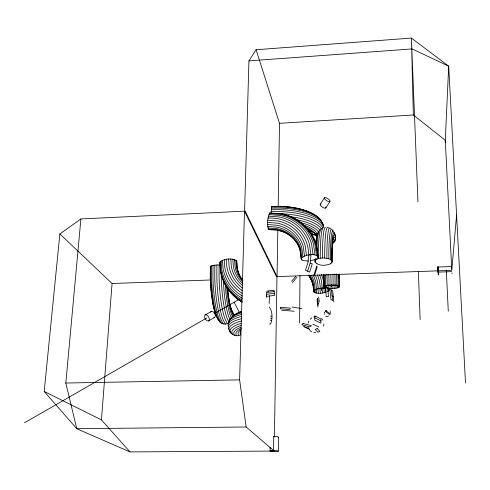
<?xml version="1.0" encoding="UTF-8"?>
<svg xmlns="http://www.w3.org/2000/svg" width="490" height="490" viewBox="0 0 490 490"><rect width="100%" height="100%" fill="white"/><g stroke="black" fill="none" stroke-linecap="round" stroke-linejoin="round"><path stroke-width="0.73" d="M327.424 291.673L328.949 290.356L328.784 288.2M315.076 259.639L315.082 262.07C318.623 266.309 325.648 265.758 330.364 263.877L330.364 263.357M330.364 263.877L332.073 262.156L332.085 261.207L330.395 259.449L330.444 251.762A43.788 3.847 87.9 0 1 333.684 231.47L334.254 233.111M331.485 263.069L331.485 262.707M331.51 260.282L331.552 252.785A41.828 3.632 87.9 0 1 334.603 233.35C336.226 236.088 335.913 241.833 333.488 242.74L335.491 239.359L335.38 235.635M332.073 262.156L332.073 261.979A37.565 3.259 87.9 0 1 335.509 239.445L335.491 239.359M220.598 265.01L216.923 264.968L216.831 276.483A46.85 9.702 88 0 0 223.011 319.596L225.339 324.098L228.769 323.247M219.14 264.943L219.055 276.421A46.587 9.543 88 0 0 225.143 319.29L227.44 323.786M221.266 273.371L221.247 276.403A45.791 9.286 88 0 0 227.176 318.518L229.112 322.34M271.129 213.07L271.656 206.345M299.611 322.928L299.96 275.515M330.395 259.449L328.802 258.763L328.857 250.911A45.448 4.061 87.9 0 1 332.306 229.902L332.698 231.023M216.923 264.968L213.028 265.36L210.333 266.542L210.235 277.162A40.786 8.789 88 0 0 215.729 314.549C217.725 318.629 219.649 324.564 225.339 324.098M210.7 266.101L210.596 277.003A42.746 9.175 88 0 0 216.353 316.234L218.638 320.552M211.619 265.696L211.515 276.85A44.431 9.475 88 0 0 217.48 317.673L219.808 322.065M213.028 265.36L212.93 276.703A45.729 9.671 88 0 0 219.042 318.757L221.388 323.204M214.841 265.108L214.743 276.574A46.556 9.751 88 0 0 220.929 319.413L223.275 323.902M328.802 258.763L324.662 258.01L324.741 249.967A47.444 4.435 87.9 0 1 328.545 228.089M326.848 258.267L326.91 250.298A46.697 4.263 87.9 0 1 330.548 228.744M315.052 261.121C316.424 258.549 319.817 258.297 322.408 257.997L322.487 249.937A47.646 4.563 87.9 0 1 325.513 227.189M318.286 258.708L318.384 250.77A46.391 4.655 87.9 0 1 321.495 228.591M320.227 258.236L320.319 250.212A47.285 4.643 87.9 0 1 323.412 227.623M452.013 273.677L452.025 272.979M278.326 451.192A4.159 0.564 0.9 0 0 272.507 450.531A4.159 0.564 0.9 0 0 271.736 451.48A4.159 0.564 0.9 0 0 278.326 451.192L278.528 437.233M315.082 262.07L315.082 262.021A39.127 4.091 87.9 0 1 315.101 259.069M315.609 260.202L315.627 258.677M316.822 263.804L316.828 263.406M278.516 230.337L268.643 229.608C266.738 224.463 267.344 217.787 269.849 212.917L270.701 213.505M273.53 450.506L273.757 436.357L274.412 436.982L276.954 277.616L244.492 211.184L80.905 218.938L59.866 233.944L44.198 391.455L76.765 428.707L130.009 451.921L274.192 451.07L246.152 426.992L76.765 428.707L65.825 383.033L80.905 218.938M451.688 271.632L437.987 272.122L437.889 266.829L438.042 270.829L277.064 276.605L277.805 230.086M278.179 206.443L279.502 123.315L256.092 49.747L411.41 38.079L448.693 66.168L465.5 383.015M270.088 451.094L270.149 447.419M246.152 426.992L239.61 379.86L244.492 211.184M256.092 49.747L248.938 60.889L244.632 209.971L277.064 276.605M302.93 224.916A40.186 14.571 0.9 0 1 315.97 231.984L317.606 234.771L315.56 235.133L311.916 234.416L311.928 234.079L315.928 235.108L318.004 234.857M324.57 314.317L324.607 313.484M330.511 313.036L330.542 312.21M438.097 269.518L438.011 266.823L438.109 272.115L438.066 271.099M445.177 142.553L448.693 66.168L412.102 48.926L248.938 60.889M310.733 260.815L316.381 259.002L318.126 257.336L316.62 245.472A49.839 46.25 -26 0 0 301.583 223.275M269.488 323.982L270.627 324.135C272.685 318.947 272.654 311.652 269.347 307.071M130.009 451.921L101.442 419.881L112.069 283.502L59.866 233.944M451.915 269.022L456.582 214.932M438.317 274.823L438.201 272.593L438.342 273.463M310.152 263.161L310.997 255.21L308.737 254.965L307.904 262.707L305.49 270.266L309.637 272.115L312.295 263.779L310.152 263.161L307.61 271.123M314.886 317.894L314.647 320.08L320.858 323.149L320.852 318.929L314.654 315.811L314.886 317.894L321.122 321.011M323.602 326.193L323.872 324.086M269.139 303.524L269.586 295.605M266.407 297.491L266.707 295.39M326.395 285.425L326.432 288.218L323.725 287.103L323.749 279.649A36.995 3.853 87.9 0 0 323.608 274.78M328.092 284.892L328.141 288.439L335.969 288.224L338.67 287.538L339.497 286.675A39.69 3.43 87.9 0 0 339.215 274.198M241.95 301.258A49.576 46.005 -26 0 1 220.408 270.817L219.869 262.536L220.194 261.733C224.69 258.512 231.96 257.826 236.652 260.925L237.35 268.428A32.652 30.313 -26 0 0 241.386 278.767M308.075 323.014L308.884 321.03M236.505 262.493L236.866 261.697M320.313 204.189L324.502 197.739M325.703 208.048L329.923 201.604A3.35 1.176 33.1 0 0 326.683 198.046A3.35 1.176 33.1 0 0 325.017 199.369A3.35 1.176 33.1 0 0 329.923 201.604M308.529 261.072L302.924 260.564L301.24 259.296L301.24 258.493C305.178 254.439 313.588 253.005 318.169 256.527M325.979 288.359C321.863 288.126 316.675 287.998 313.631 291.17L313.661 291.807C317.097 294.404 322.12 293.173 326.009 292.254L325.556 287.924M291.697 281.272L295.807 276.385M292.548 282.461L296.75 277.456M310.158 319.29L311.818 317.906M325.838 311.125L326.536 310.568M324.184 312.73L324.87 312.179M332.392 243.585L333.488 242.74M323.835 286.662C328.557 284.721 334.927 284.322 339.497 286.675M208.477 320.932A3.424 1.942 60.1 0 0 207.699 315.744A3.424 1.942 60.1 0 0 204.557 317.005A3.424 1.942 60.1 0 0 208.477 320.932L214.461 317.471M24.5 422.784L206.939 317.881M214.234 313.686L238.746 299.586M205.335 314.862L211.337 311.432M267.981 291.415L268.428 291.158M241.448 320.981A47.193 12.409 0.9 0 0 228.934 329.341C229.988 334.174 235.635 337.224 240.161 335.068M313.753 316.981L315.823 316.571M266.456 291.189L273.971 290.227L274.706 295.348L266.548 296.389L266.376 292.53L274.088 291.544M266.407 294.306L274.339 293.29M279.502 123.315L413.34 114.991L445.281 140.275L451.798 270.333L438.164 270.823M268.643 229.608L269.102 229.577M270.492 316.154L271.889 316.075M270.517 318.359L271.907 318.28M270.382 320.393L271.779 320.313M437.87 267.044L451.609 266.542M112.069 283.502L210.547 279.986M241.08 278.896L242.605 278.841M65.825 383.033L239.61 379.86M271.521 206.388L279.766 206.315A42.33 15.962 0.9 0 1 318.261 217.94M271.387 206.994L279.821 206.921A43.971 16.525 0.9 0 1 319.823 218.987L322.708 223.489L323.651 227.189L321.942 224.12A46.25 17.126 0.9 0 0 279.833 211.57L271.142 211.643M271.276 208.128L279.851 208.054A45.227 16.923 0.9 0 1 321.011 220.433L322.708 223.489M271.19 209.714L279.857 209.64A45.999 17.126 0.9 0 1 321.734 222.184L323.443 225.259M276.182 213.738L279.79 213.707A45.95 16.917 0.9 0 1 321.618 226.104L322.647 227.93M322.408 257.997L324.662 258.01M313.723 332.532L315.805 332.679M269.849 212.917L281.726 213.805A49.662 46.066 -26 0 1 316.087 244.767L317.624 255.811M269.371 213.475L280.556 214.338A47.622 44.143 -26 0 1 313.484 244.032L314.978 254.843M268.894 214.571L279.876 215.416A45.895 42.532 -26 0 1 311.591 244.057L313.049 254.659M268.453 216.133L279.19 216.96A43.843 40.627 -26 0 1 309.472 244.339L310.887 254.702M267.81 220.188L277.989 220.984A39.347 36.462 -26 0 1 305.141 245.606L306.464 255.425M267.65 222.405L277.567 223.183A37.222 34.496 -26 0 1 303.237 246.501L304.523 256.056M267.614 224.536L277.297 225.308A35.372 32.787 -26 0 1 301.687 247.493L302.936 256.815M267.705 226.441L277.205 227.201A33.933 31.464 -26 0 1 300.597 248.504L301.816 257.648M267.92 227.985L277.291 228.738A32.995 30.607 -26 0 1 300.039 249.471L301.24 258.493M268.244 229.063L277.554 229.816A32.628 30.27 -26 0 1 300.052 250.329L301.24 259.296M281.609 310.201L294.306 311.254M292.058 306.979L301.907 308.682M331.479 290.043L329.856 289.461L330.958 299.592L332.612 300.609L331.479 290.043L332.655 290.827L333.837 301.944M311.916 234.416L310.121 231.758A34.098 12.397 0.9 0 0 307.371 229.461M327.412 288.684L328.949 289.719M304.608 327.069L309.306 329.292M303.212 326.034L307.689 328.159M312.859 324.135L318.812 327.026M44.198 391.455L101.442 419.881M307.983 229.167L317.649 234.728M311.781 331.84L310.121 330.658L308.057 327.179M332.012 295.77L333.218 296.854M321.507 318.543L322.788 320.123M308.565 230.698L309.711 232.585M313.539 234.98L311.959 232.346A36.027 13.065 0.9 0 0 306.207 228.328M318.861 232.775L317.863 231.053A42.14 15.313 0.9 0 0 299.935 222.448M321.471 229.21L320.791 228.009A45.123 16.525 0.9 0 0 288.892 216.531M330.015 310.813L330.376 311.45M234.134 302.238L239.353 312.369M230.233 319.854L228.977 317.336A44.517 8.943 88 0 1 223.373 280.231M231.635 318.298L230.416 315.823A42.844 8.544 88 0 1 225.235 283.826M334.443 233.657L335.338 235.47M232.579 316.509L231.396 314.084A40.897 8.122 88 0 1 226.76 287.71M231.102 308.743L233.706 314.464L233.81 315.744M233.706 314.464L231.746 310.421A36.695 7.289 88 0 1 227.801 289.02M230.9 309.264L231.837 311.199M210.333 266.542L210.547 266.989M322.855 223.893L323.388 225.094M231.041 333.267L230.153 331.075A45.95 11.999 0.9 0 1 240.988 323.388M228.542 326.42L228.077 325.268A48.118 12.863 0.9 0 1 241.558 316.399M232.658 334.584L231.795 332.447A44.284 11.503 0.9 0 1 241.252 325.403M234.575 335.442L233.755 333.359A42.312 10.945 0.9 0 1 240.951 327.302M238.814 335.564L238.067 333.592A37.993 9.825 0.9 0 1 240.994 329.844M240.829 334.817L240.118 332.894A35.948 9.322 0.9 0 1 240.829 331.081M229.853 331.577L228.23 327.363A47.934 12.703 0.9 0 1 241.662 318.598M219.869 262.536L220.273 265.562M317.104 250.004L316.595 246.335A49.429 45.882 -26 0 0 315.915 244.192M317.312 251.468L318.126 257.336M317.183 301.13L318.01 307.034M316.54 255.241L315.015 244.277A48.908 45.35 -26 0 0 281.187 213.787M318.616 297.056L319.309 302.067M301.522 257.752L301.816 260M438.244 274.418L438.287 274.755M328.704 288.089L328.949 290.356M328.19 288.782L328.429 291.023M324.215 288.206L323.449 280.942A40.891 38.49 -26 0 0 321.416 274.431M323.768 287.808L324.282 292.732M322.249 288.224L321.507 281.131A39.016 36.719 -26 0 0 319.578 274.921M319.823 288.083L320.356 293.265M318.267 288.769L317.575 282.056A34.98 32.922 -26 0 0 315.597 275.888M317.9 288.236L318.42 293.29M316.522 289.259L315.854 282.724A33.093 31.152 -26 0 0 312.981 274.829M316.32 289.608L316.675 293.136M315.107 289.853L314.457 283.471A31.476 29.633 -26 0 0 311.383 275.319M314.892 289.363L315.241 292.824M314.121 290.503L313.49 284.243A30.233 28.469 -26 0 0 309.815 275.215M314.004 290.319L314.213 292.371M313.661 291.807L313.006 284.99A29.455 27.74 -26 0 0 308.669 275.068M236.652 260.925L237.129 267.65A32.499 30.166 -26 0 0 242.881 280.341M235.868 260.233L236.352 267.001A32.934 30.558 -26 0 0 242.654 280.445M234.569 259.663L235.053 266.536A33.926 31.47 -26 0 0 242.697 281.67M232.836 259.265L233.326 266.272A35.421 32.842 -26 0 0 242.317 283.104M230.796 259.057L231.292 266.242A37.301 34.582 -26 0 0 242.813 285.799M228.585 259.057L229.087 266.444A39.451 36.572 -26 0 0 242.409 288.034M224.273 259.682L224.794 267.473A43.941 40.737 -26 0 0 242.293 293.406M222.472 260.257L222.999 268.226A45.968 42.618 -26 0 0 242.513 296.119M221.082 260.956L221.609 269.077A47.653 44.192 -26 0 0 242.477 298.386M220.194 261.733L220.727 269.959A48.878 45.343 -26 0 0 241.968 299.96M220.469 268.575L220.665 271.589A49.686 46.127 -26 0 0 242.256 302.116A49.214 45.705 -26 0 1 232.266 294.092M446.292 269.874L448.277 311.156M437.944 271.099L437.987 272.122M417.952 201.727L411.41 38.079L413.34 114.991M418.35 271.509L420.151 319.572M339.319 285.627L339.343 287.115M339.105 286.246L338.988 279.171A37.565 3.259 87.9 0 0 338.841 274.229M338.645 286.019L338.67 287.538M338.198 285.86L338.088 278.957A35.543 3.112 87.9 0 0 337.953 274.492M337.475 285.107L337.518 287.918M336.838 285.541L336.734 278.786A33.792 3.001 87.9 0 0 336.581 273.824M335.913 284.666L335.969 288.224M335.111 285.315L335.013 278.681A32.426 2.94 87.9 0 0 334.866 273.916M334.076 284.849L334.131 288.445M333.145 285.198L333.047 278.639A31.532 2.928 87.9 0 0 332.912 274.167M332.073 284.953L332.122 288.555M331.069 285.198L330.977 278.669A31.176 2.971 87.9 0 0 330.866 274.988M330.033 284.972L330.082 288.555M329.029 285.315L328.937 278.773A31.385 3.062 87.9 0 0 328.802 274.314M327.167 285.535L327.081 278.933A32.138 3.21 87.9 0 0 326.946 274.369M325.617 285.854L325.532 279.141A33.381 3.393 87.9 0 0 325.409 274.939M325.041 285.646L325.066 287.912M324.484 286.233L324.398 279.386A35.041 3.614 87.9 0 0 324.27 274.982M324.062 280.893L324.141 287.532M210.645 312.21A3.405 1.954 60.1 0 1 214.504 313.318A3.405 1.954 60.1 0 1 213.94 317.557M273.757 436.48A4.141 0.619 0.9 0 1 277.628 436.762A4.141 0.619 0.9 0 1 278.271 437.386M233.571 315.952A38.796 7.693 88 0 1 227.525 287.973M230.888 308.124A34.735 6.927 88 0 1 229.467 302.863M229.332 302.244A34.735 6.927 88 0 1 229.069 300.946M228.812 299.586A34.735 6.927 88 0 1 228.573 298.177M227.679 291.666A34.735 6.927 88 0 1 227.525 290.184M214.308 308.608A38.692 8.348 88 0 1 213.689 306.195M213.395 304.909A38.692 8.348 88 0 1 213.107 303.555M212.832 302.152A38.692 8.348 88 0 1 212.568 300.701M211.882 296.248A38.692 8.348 88 0 1 211.594 294.012M211.337 291.715A38.692 8.348 88 0 1 211.11 289.376M210.921 287.073A38.692 8.348 88 0 1 210.602 281.824M242.323 290.693A41.711 38.667 -26 0 1 226.362 259.271M231.256 292.965A49.214 45.705 -26 0 1 229.822 291.213M228.916 290.007A49.214 45.705 -26 0 1 228.064 288.775M236.682 335.773A40.149 10.376 0.9 0 1 241.343 328.582M229.449 321.33A46.813 12.709 0.9 0 1 241.87 312.767M231.053 318.537A45.411 12.403 0.9 0 1 241.601 311.799M228.493 323.216A47.732 12.863 0.9 0 1 241.876 314.341M234.251 315.327A43.635 11.974 0.9 0 1 241.337 311.462M239.653 312.504A41.595 11.448 0.9 0 1 241.809 311.554M331.583 284.757A39.408 3.767 87.9 0 1 331.601 286.889M321.311 287.967A37.062 34.919 -26 0 1 321.428 290.748M339.049 273.99A41.828 3.632 87.9 0 1 339.184 278.271M308.743 275.821A29.186 27.501 -26 0 1 313.043 285.658M309.245 276.274A29.449 27.752 -26 0 1 311.934 281.003M317.41 274.988A37.026 34.845 -26 0 1 320.227 288.414M323.32 274.78A42.483 39.996 -26 0 1 323.823 276.121M321.918 287.728A36.848 34.753 -25.9 0 1 322.353 293.075M332.41 242.146A35.543 3.112 87.9 0 1 332.655 240.853M332.918 239.898A35.543 3.112 87.9 0 1 334.768 241.325M332.312 240.817A33.792 3.001 87.9 0 1 333.537 242.985M332.085 261.207A39.69 3.43 87.9 0 1 335.705 237.466M315.977 242.556A39.127 4.091 87.9 0 1 316.264 240.541M316.466 239.402A39.127 4.091 87.9 0 1 316.797 237.987M323.486 274.78A39.127 4.091 87.9 0 1 323.725 287.115M315.719 243.414A41.252 4.306 87.9 0 1 317.238 234.839M268.085 218.05A41.607 38.551 -26 0 1 308.639 254.959M282.84 214.534A49.839 46.25 -26 0 1 284.972 215.055M291.862 217.48A49.839 46.25 -26 0 1 295.838 219.465M297.167 220.231A49.839 46.25 -26 0 1 300.358 222.356M325.605 206.927A3.338 1.194 33.1 0 1 324.441 208.097A3.338 1.194 33.1 0 1 320.656 205.653A3.338 1.194 33.1 0 1 321.164 204.061M312.093 236.021A49.429 45.882 -26 0 1 312.841 237.313M313.551 238.642A49.429 45.882 -26 0 1 314.531 240.682M316.859 250.029A45.019 4.6 87.9 0 1 319.897 230.024M316.068 244.767A43.261 4.477 87.9 0 1 318.721 231.819M279.692 206.272A40.413 15.276 0.9 0 1 308.541 211.95M277.971 230.355A32.842 30.484 -26 0 1 297.038 243.114M297.424 243.726A32.842 30.484 -26 0 1 300.627 251.015M279.257 230.502A33.626 31.225 -26 0 1 285.743 232.762M287.085 233.436A33.626 31.225 -26 0 1 289.676 234.986M306.507 227.532A38.128 13.818 0.9 0 1 315.566 235.133M295.605 219.612A43.824 15.98 0.9 0 1 319.511 229.7M328.582 315.946A3.497 2.695 -54 0 1 325.636 316.173M280.519 307.322L280.28 308.731L289.615 309.515L290.392 308.149L280.519 307.322M318.329 303.647L317.881 305.337L317.104 299.745L317.594 298.355L318.329 303.647M316.742 266.15L313.888 275.16L314.366 275.956L317.22 266.928L316.742 266.15M325.856 310.685L325.44 311.481L329.85 314.678L330.272 313.876L325.856 310.685M303.083 323.4L301.803 324.668L309.778 326.879L311.432 325.728L303.083 323.4M317.171 328.496L315.266 329.507L317.894 332.275L319.841 331.344L317.171 328.496M328.41 296.303L326.254 296.744L325.593 287.679L327.767 287.391L328.41 296.303"/></g></svg>
